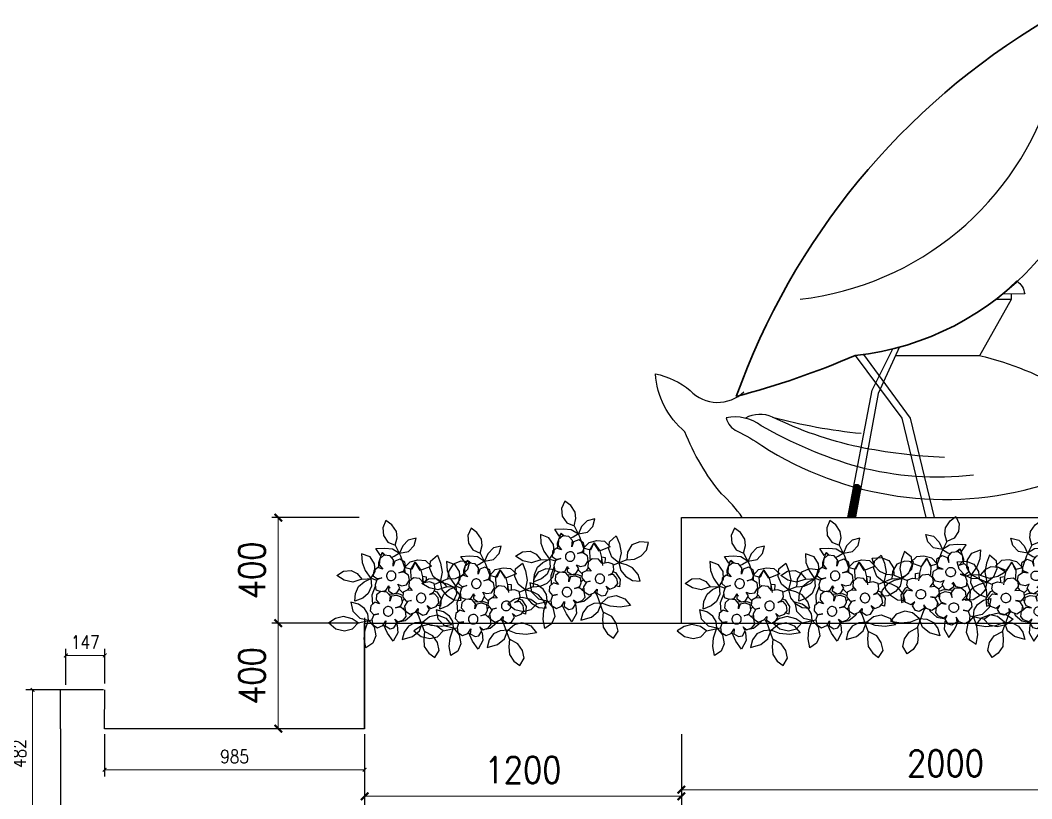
# Model space of a CAD drawing. Header units: millimetres. Extents: x -73920 to 111210, y -48963 to 87920.
# Drawn here: x 21442 to 25273, y 33941 to 36891 of the extents above; entities that cross this region are included whole.
import ezdxf

# ---------------------------------------------------------------- set-up
doc = ezdxf.new("R2010")
doc.units = ezdxf.units.MM
doc.header["$LTSCALE"] = 100
doc.header["$MEASUREMENT"] = 0
doc.linetypes.add('DOT2', pattern=[0.125, 0, -0.125])
doc.layers.add('A-DIM', color=76, linetype='Continuous', lineweight=0)
for name, color, linetype in [('A-HATCH', 251, 'Continuous'), ('LANDSCAPE', 41, 'Continuous'), ('pohon', 3, 'Continuous'), ('water', 150, 'DOT2')]:
    doc.layers.add(name, color=color, linetype=linetype)
doc.styles.add('DIM25', font='simplex.shx', dxfattribs={"width": 0.85, "height": 50})
doc.styles.add('DIM50', font='simplex.shx', dxfattribs={"width": 0.85, "height": 100})
doc.dimstyles.new('DIM25', dxfattribs={"dimtxt": 500, "dimasz": 1, "dimexe": 25, "dimexo": 20, "dimgap": 25, "dimtad": 1, "dimdec": 0, "dimzin": 0, "dimdsep": 46, "dimtxsty": 'DIM25', "dimblk": 'Tick', "dimcen": 0.09, "dimdle": 25, "dimclrd": 256, "dimclre": 256, "dimclrt": 1, "dimadec": 0, "dimazin": 0, "dimtfac": 1, "dimtdec": 0, "dimtix": 1, "dimtmove": 2, "dimatfit": 3, "dimldrblk": 'Tick', "dimfxl": 1, "dimtolj": 1, "dimtzin": 0, "dimlwd": 5, "dimarcsym": 0})
doc.dimstyles.new('DIM50', dxfattribs={"dimtxt": 50, "dimasz": 2, "dimexe": 25, "dimexo": 20, "dimgap": 50, "dimtad": 1, "dimdec": 0, "dimzin": 0, "dimdsep": 46, "dimtxsty": 'DIM50', "dimblk": 'Tick', "dimcen": 0.09, "dimdle": 25, "dimclrd": 256, "dimclre": 256, "dimclrt": 1, "dimadec": 0, "dimazin": 0, "dimtfac": 1, "dimtdec": 0, "dimtix": 1, "dimtmove": 2, "dimatfit": 3, "dimldrblk": 'Tick', "dimfxl": 1, "dimtolj": 1, "dimtzin": 0, "dimlwd": 5, "dimarcsym": 0})

# ---------------------------------------------------------------- blocks, each defined once
blk = doc.blocks.new('Tick')
at = {"const_width": 4}
blk.add_lwpolyline([(-7.1, -7.1), (7.1, 7.1)], dxfattribs=at)
blk = doc.blocks.new('*D12')
at = {"layer": 'A-DIM', "lineweight": -2, "transparency": 16777216}
for p, q in [((22726.1, 34606.6), (22394.2, 34606.6)), ((22726.1, 34206.6), (22394.2, 34206.6))]:
    blk.add_line(p, q, dxfattribs=at)
at = {"layer": 'A-DIM', "lineweight": 5, "transparency": 16777216}
blk.add_line((22419.2, 34208.6), (22419.2, 34604.6), dxfattribs=at)
at = {"layer": 'DEFPOINTS', "color": 0, "transparency": 16777216}
for p in [(22419.2, 34606.6), (22746.1, 34606.6), (22746.1, 34206.6)]:
    blk.add_point(p, dxfattribs=at)
at = {"layer": 'A-DIM', "lineweight": 5, "transparency": 16777216, "xscale": 2, "yscale": 2, "zscale": 2}
for p, rotation in [((22419.2, 34606.6), 90), ((22419.2, 34206.6), 270)]:
    blk.add_blockref('Tick', p, dxfattribs=dict(at, rotation=rotation))
at = {"layer": 'A-DIM', "color": 1, "transparency": 16777216, "insert": (22319.2, 34406.6), "char_height": 100, "attachment_point": 5, "rotation": 90, "style": 'DIM50'}
blk.add_mtext('\\A1;400', dxfattribs=at)
blk = doc.blocks.new('*D14')
at = {"layer": 'A-DIM', "lineweight": -2, "transparency": 16777216}
for p, q in [((22746.1, 34186.6), (22746.1, 33351.8)), ((33566.5, 34186.6), (33566.5, 33351.8))]:
    blk.add_line(p, q, dxfattribs=at)
at = {"layer": 'A-DIM', "lineweight": 5, "transparency": 16777216}
blk.add_line((22748.1, 33376.8), (33564.5, 33376.8), dxfattribs=at)
at = {"layer": 'DEFPOINTS', "color": 0, "transparency": 16777216}
for p in [(22746.1, 34206.6), (33566.5, 34206.6), (33566.5, 33376.8)]:
    blk.add_point(p, dxfattribs=at)
at = {"layer": 'A-DIM', "lineweight": 5, "transparency": 16777216, "xscale": 2, "yscale": 2, "zscale": 2, "rotation": 180}
blk.add_blockref('Tick', (22746.1, 33376.8), dxfattribs=at)
at = {"layer": 'A-DIM', "lineweight": 5, "transparency": 16777216, "xscale": 2, "yscale": 2, "zscale": 2}
blk.add_blockref('Tick', (33566.5, 33376.8), dxfattribs=at)
at = {"layer": 'A-DIM', "color": 1, "transparency": 16777216, "insert": (28156.3, 33476.8), "char_height": 100, "attachment_point": 5, "style": 'DIM50'}
blk.add_mtext('\\A1;10820', dxfattribs=at)
blk = doc.blocks.new('*D15')
at = {"layer": 'A-DIM', "lineweight": -2, "transparency": 16777216}
for p, q in [((22746.1, 34186.6), (22746.1, 33925.7)), ((23946.1, 34186.6), (23946.1, 33925.7))]:
    blk.add_line(p, q, dxfattribs=at)
at = {"layer": 'A-DIM', "lineweight": 5, "transparency": 16777216}
blk.add_line((22748.1, 33950.7), (23944.1, 33950.7), dxfattribs=at)
at = {"layer": 'DEFPOINTS', "color": 0, "lineweight": 25, "transparency": 16777216}
for p in [(22746.1, 34206.6), (23946.1, 34206.6), (23946.1, 33950.7)]:
    blk.add_point(p, dxfattribs=at)
at = {"layer": 'A-DIM', "lineweight": 5, "transparency": 16777216, "xscale": 2, "yscale": 2, "zscale": 2, "rotation": 180}
blk.add_blockref('Tick', (22746.1, 33950.7), dxfattribs=at)
at = {"layer": 'A-DIM', "lineweight": 5, "transparency": 16777216, "xscale": 2, "yscale": 2, "zscale": 2}
blk.add_blockref('Tick', (23946.1, 33950.7), dxfattribs=at)
at = {"layer": 'A-DIM', "color": 1, "transparency": 16777216, "insert": (23346.1, 34050.7), "char_height": 100, "attachment_point": 5, "style": 'DIM50'}
blk.add_mtext('\\A1;1200', dxfattribs=at)
blk = doc.blocks.new('*D16')
at = {"layer": 'A-DIM', "lineweight": -2, "transparency": 16777216}
for p, q in [((32366.5, 34586.6), (32366.5, 33744.9)), ((23946.1, 34145.8), (23946.1, 33744.9))]:
    blk.add_line(p, q, dxfattribs=at)
at = {"layer": 'A-DIM', "lineweight": 5, "transparency": 16777216}
blk.add_line((23948.1, 33769.9), (32364.5, 33769.9), dxfattribs=at)
at = {"layer": 'DEFPOINTS', "color": 0, "transparency": 16777216}
for p in [(32366.5, 34606.6), (23946.1, 34165.8), (32366.5, 33769.9)]:
    blk.add_point(p, dxfattribs=at)
at = {"layer": 'A-DIM', "lineweight": 5, "transparency": 16777216, "xscale": 2, "yscale": 2, "zscale": 2, "rotation": 180}
blk.add_blockref('Tick', (23946.1, 33769.9), dxfattribs=at)
at = {"layer": 'A-DIM', "lineweight": 5, "transparency": 16777216, "xscale": 2, "yscale": 2, "zscale": 2}
blk.add_blockref('Tick', (32366.5, 33769.9), dxfattribs=at)
at = {"layer": 'A-DIM', "color": 1, "transparency": 16777216, "insert": (28156.3, 33869.9), "char_height": 100, "attachment_point": 5, "style": 'DIM50'}
blk.add_mtext('\\A1;8420', dxfattribs=at)
blk = doc.blocks.new('*D19')
at = {"layer": 'A-DIM', "lineweight": -2, "transparency": 16777216}
for p, q in [((25946.1, 34986.6), (25946.1, 33950.7)), ((23946.1, 34186.6), (23946.1, 33950.7))]:
    blk.add_line(p, q, dxfattribs=at)
at = {"layer": 'A-DIM', "lineweight": 5, "transparency": 16777216}
blk.add_line((25944.1, 33975.7), (23948.1, 33975.7), dxfattribs=at)
at = {"layer": 'DEFPOINTS', "color": 0, "transparency": 16777216}
for p in [(25946.1, 35006.6), (23946.1, 34206.6), (23946.1, 33975.7)]:
    blk.add_point(p, dxfattribs=at)
at = {"layer": 'A-DIM', "lineweight": 5, "transparency": 16777216, "xscale": 2, "yscale": 2, "zscale": 2, "rotation": 180}
blk.add_blockref('Tick', (23946.1, 33975.7), dxfattribs=at)
at = {"layer": 'A-DIM', "lineweight": 5, "transparency": 16777216, "xscale": 2, "yscale": 2, "zscale": 2}
blk.add_blockref('Tick', (25946.1, 33975.7), dxfattribs=at)
at = {"layer": 'A-DIM', "color": 1, "transparency": 16777216, "insert": (24946.1, 34075.7), "char_height": 100, "attachment_point": 5, "style": 'DIM50'}
blk.add_mtext('\\A1;2000', dxfattribs=at)
blk = doc.blocks.new('A$C46902D6E')
at = {"layer": 'pohon', "linetype": 'Continuous'}
for points in [[(0.0386, 0.2531), (0.0482, 0.2244), (0.0434, 0.1958), (0.0243, 0.1719), (-0.0044, 0.1623), (-0.0091, 0.191), (-0.0044, 0.2149), (0.0147, 0.2387)], [(-0.0808, 0.1958), (-0.0521, 0.1862), (-0.033, 0.1623), (-0.0235, 0.1337), (-0.0569, 0.1432), (-0.076, 0.1671)], [(-0.291, 0.1241), (-0.2576, 0.1241), (-0.2289, 0.1098), (-0.2146, 0.0811), (-0.2146, 0.0524), (-0.2433, 0.0572), (-0.2672, 0.0716), (-0.2863, 0.0954)], [(-0.1668, 0.1384), (-0.1812, 0.1098), (-0.1907, 0.0763), (-0.1859, 0.0381), (-0.1573, 0.0572), (-0.1429, 0.0859), (-0.1429, 0.1145)], [(0.0064, 0.0068), (0.0064, -0.0122), (-0.0125, -0.0217), (-0.0268, -0.0169), (-0.0363, 0.002), (-0.0268, 0.0163), (-0.041, 0.0115), (-0.06, 0.0163), (-0.0695, 0.0353), (-0.0647, 0.0542), (-0.0458, 0.0637), (-0.0268, 0.059), (-0.0458, 0.0685), (-0.0505, 0.0875), (-0.0458, 0.1017), (-0.0268, 0.1112), (-0.0078, 0.1017), (-0.003, 0.0827), (-0.003, 0.1064), (0.0112, 0.1207), (0.0349, 0.1207), (0.0492, 0.1064), (0.0492, 0.0827), (0.0349, 0.0685), (0.0539, 0.0732), (0.0681, 0.059), (0.0681, 0.04), (0.0539, 0.0305), (0.0349, 0.0353), (0.0539, 0.0258), (0.0587, 0.0068), (0.0539, -0.0122), (0.0349, -0.0169), (0.0159, -0.0122)], [(0.1199, 0.1193), (0.1151, 0.0859), (0.1007, 0.0572), (0.0769, 0.0286), (0.0625, 0.0572), (0.0673, 0.0859), (0.0864, 0.1098)], [(-0.0474, 0.0811), (-0.0665, 0.105), (-0.0951, 0.1145), (-0.1238, 0.1145), (-0.1477, 0.0954), (-0.1074, 0.0758), (-0.0851, 0.1055), (-0.0747, 0.0758)], [(0.2059, 0.0286), (0.182, 0.0477), (0.1533, 0.0524), (0.1294, 0.0429), (0.1103, 0.0238), (0.1437, 0.0095), (0.1772, 0.0142)], [(-0.2719, -0.024), (-0.2624, -0.0001), (-0.2385, 0.0238), (-0.2146, 0.0333), (-0.1859, 0.0381), (-0.1955, 0.0095), (-0.2146, -0.0097), (-0.2433, -0.024)], [(0.1294, -0.0622), (0.1294, -0.0335), (0.1199, -0.0049), (0.1007, 0.0142), (0.0769, 0.0286), (0.0721, -0.0001), (0.0816, -0.0288), (0.1007, -0.0479)], [(0.0064, -0.1261), (0.0064, -0.1451), (-0.0125, -0.1546), (-0.0268, -0.1498), (-0.0363, -0.1308), (-0.0268, -0.1166), (-0.041, -0.1261), (-0.06, -0.1166), (-0.0695, -0.1024), (-0.0647, -0.0834), (-0.0458, -0.0691), (-0.0268, -0.0739), (-0.0458, -0.0644), (-0.0505, -0.0502), (-0.0458, -0.0312), (-0.0268, -0.0264), (-0.0078, -0.0312), (-0.003, -0.0502), (-0.003, -0.0312), (0.0112, -0.0169), (0.0349, -0.0169), (0.0492, -0.0312), (0.0492, -0.0502), (0.0349, -0.0644), (0.0539, -0.0596), (0.0681, -0.0739), (0.0681, -0.0929), (0.0539, -0.1071), (0.0349, -0.1024), (0.0539, -0.1071), (0.0587, -0.1261), (0.0539, -0.1451), (0.0349, -0.1546), (0.0159, -0.1451)], [(0.1437, -0.067), (0.1342, -0.1004), (0.1055, -0.1243), (0.0721, -0.1291), (0.0769, -0.1052), (0.0912, -0.0861), (0.1151, -0.0718)], [(-0.2433, -0.1195), (-0.205, -0.1291), (-0.1668, -0.1291), (-0.1334, -0.1195), (-0.1573, -0.0956), (-0.1859, -0.0861), (-0.2194, -0.0956)], [(-0.1907, -0.2485), (-0.205, -0.2198), (-0.1955, -0.1912), (-0.1764, -0.1673), (-0.1429, -0.153), (-0.1429, -0.1816), (-0.1477, -0.2103), (-0.1668, -0.2342)], [(-0.0617, -0.1912), (-0.0999, -0.1768), (-0.1238, -0.153), (-0.1334, -0.1195), (-0.1047, -0.1243), (-0.0808, -0.1386), (-0.0665, -0.1625)], [(0.0721, -0.2342), (0.0816, -0.2007), (0.0816, -0.1673), (0.0721, -0.1291), (0.0482, -0.153), (0.0386, -0.1864), (0.0482, -0.2151)], [(0.2202, -0.153), (0.1915, -0.1721), (0.1581, -0.1768), (0.1294, -0.1673), (0.1103, -0.1434), (0.1342, -0.1291), (0.1676, -0.1243), (0.1963, -0.1339)]]:
    blk.add_lwpolyline(points, close=True, dxfattribs=at)
for points in [[(-0.0044, 0.1623), (-0.0283, 0.1241), (-0.0474, 0.0811), (-0.0495, 0.0619)], [(0.0283, 0.1207), (0.0414, 0.1308), (0.0482, 0.1193), (0.0673, 0.1432), (0.0339, 0.148), (0.0052, 0.148), (-0.0235, 0.1337), (-0.0044, 0.1193), (0.0052, 0.1146)], [(0.0311, 0.1207), (0.0434, 0.1289), (0.053, 0.0907), (0.0507, 0.0724)], [(-0.0794, 0.0404), (-0.076, 0.0429), (-0.0713, 0.0763), (-0.0856, 0.105), (-0.1095, 0.0763), (-0.1178, 0.052), (-0.1245, 0.0227)], [(-0.2146, 0.0524), (-0.1651, 0.0277)], [(-0.1217, 0.0305), (-0.1075, 0.0447), (-0.0837, 0.0447), (-0.0695, 0.0305), (-0.0695, 0.0115), (-0.0837, -0.0027), (-0.0647, -0.0027), (-0.0505, -0.0122), (-0.0505, -0.0312), (-0.0647, -0.0454), (-0.0837, -0.0407), (-0.0695, -0.0454), (-0.06, -0.0644), (-0.0647, -0.0834), (-0.0837, -0.0929), (-0.1027, -0.0834), (-0.1122, -0.0691), (-0.1122, -0.0834), (-0.1312, -0.0929), (-0.1454, -0.0881), (-0.1549, -0.0691), (-0.1454, -0.0549), (-0.1597, -0.0644), (-0.1787, -0.0549), (-0.1881, -0.0407), (-0.1834, -0.0217), (-0.1692, -0.0075), (-0.1502, -0.0122), (-0.1644, -0.0027), (-0.1692, 0.0115), (-0.1644, 0.0305), (-0.1454, 0.0353), (-0.1264, 0.0305)], [(-0.134, 0.0324), (-0.1334, 0.0524), (-0.1178, 0.0534), (-0.1192, 0.033)], [(-0.0447, 0.068), (-0.0438, 0.0632)], [(-0.1664, 0.0032), (-0.1764, -0.0001), (-0.1955, -0.024), (-0.1955, -0.0526), (-0.1822, -0.0496)], [(-0.0719, 0.0091), (-0.0665, -0.0001), (-0.0665, -0.0027)], [(0.0078, 0.0041), (0.0004, -0.0001)], [(0.0402, 0.0339), (0.0398, 0.0328)], [(0.1103, 0.0238), (0.0721, 0.0286), (0.0543, 0.0241)], [(0.0571, 0.0004), (0.0577, -0.0001), (0.0673, -0.0335), (0.0625, -0.067), (0.0619, -0.0676)], [(-0.0573, -0.038), (-0.0494, -0.0458)], [(-0.0505, -0.0155), (-0.0343, -0.0019)], [(0.0021, -0.026), (0.0004, -0.024), (-0.033, -0.0192), (-0.0505, -0.0242)], [(0.0204, -0.0169), (0.0216, -0.0136)], [(-0.1484, -0.0569), (-0.1471, -0.0575)], [(-0.0773, -0.0428), (-0.0769, -0.0424)], [(-0.0533, -0.0748), (-0.0569, -0.0718), (-0.0617, -0.0712)], [(-0.0494, -0.0456), (-0.0521, -0.0431)], [(-0.1429, -0.153), (-0.1143, -0.0909), (-0.1054, -0.0793)], [(-0.0928, -0.0883), (-0.0904, -0.0956), (-0.0665, -0.1195), (-0.0348, -0.1286)], [(-0.0344, -0.1345), (-0.0378, -0.1386), (-0.0426, -0.1673), (-0.0283, -0.2007), (-0.0044, -0.1721), (0.0137, -0.1405)], [(0.1103, -0.1434), (0.0583, -0.1274)]]:
    blk.add_lwpolyline(points, dxfattribs=at)
for points in [[(0.0004, 0.0277, -0.098476), (-0.0065, 0.0291, -0.098485), (-0.0123, 0.033, -0.098498), (-0.0162, 0.0388, -0.098507), (-0.0175, 0.0457, -0.098507), (-0.0162, 0.0525, -0.098498), (-0.0123, 0.0584, -0.098485), (-0.0065, 0.0622, -0.098476), (0.0004, 0.0636, -0.098476), (0.0073, 0.0622, -0.098485), (0.0131, 0.0584, -0.098498), (0.017, 0.0525, -0.098507), (0.0184, 0.0457, -0.098507), (0.017, 0.0388, -0.098498), (0.0131, 0.033, -0.098485), (0.0073, 0.0291, -0.098476)], [(-0.1195, -0.0462, -0.098476), (-0.1264, -0.0449, -0.098485), (-0.1322, -0.041, -0.098498), (-0.1361, -0.0352, -0.098507), (-0.1374, -0.0283, -0.098507), (-0.1361, -0.0214, -0.098498), (-0.1322, -0.0156, -0.098485), (-0.1264, -0.0117, -0.098476), (-0.1195, -0.0104, -0.098476), (-0.1126, -0.0117, -0.098485), (-0.1068, -0.0156, -0.098498), (-0.1029, -0.0214, -0.098507), (-0.1015, -0.0283, -0.098507), (-0.1029, -0.0352, -0.098498), (-0.1068, -0.041, -0.098485), (-0.1126, -0.0449, -0.098476)], [(0.0004, -0.1075, -0.098476), (-0.0065, -0.1061, -0.098485), (-0.0123, -0.1022, -0.098498), (-0.0162, -0.0964, -0.098507), (-0.0175, -0.0895, -0.098507), (-0.0162, -0.0826, -0.098498), (-0.0123, -0.0768, -0.098485), (-0.0065, -0.0729, -0.098476), (0.0004, -0.0716, -0.098476), (0.0073, -0.0729, -0.098485), (0.0131, -0.0768, -0.098498), (0.017, -0.0826, -0.098507), (0.0184, -0.0895, -0.098507), (0.017, -0.0964, -0.098498), (0.0131, -0.1022, -0.098485), (0.0073, -0.1061, -0.098476)]]:
    blk.add_lwpolyline(points, format="xyb", close=True, dxfattribs=at)
blk = doc.blocks.new('*D81')
at = {"layer": 'A-DIM', "lineweight": -2, "transparency": 16777216}
for p, q in [((22726.1, 35006.6), (22394.2, 35006.6)), ((22726.1, 34606.6), (22394.2, 34606.6))]:
    blk.add_line(p, q, dxfattribs=at)
at = {"layer": 'A-DIM', "lineweight": 5, "transparency": 16777216}
blk.add_line((22419.2, 35004.6), (22419.2, 34608.6), dxfattribs=at)
at = {"layer": 'DEFPOINTS', "color": 0, "transparency": 16777216}
for p in [(22746.1, 35006.6), (22419.2, 34606.6), (22746.1, 34606.6)]:
    blk.add_point(p, dxfattribs=at)
at = {"layer": 'A-DIM', "lineweight": 5, "transparency": 16777216, "xscale": 2, "yscale": 2, "zscale": 2}
for p, rotation in [((22419.2, 35006.6), 90), ((22419.2, 34606.6), 270)]:
    blk.add_blockref('Tick', p, dxfattribs=dict(at, rotation=rotation))
at = {"layer": 'A-DIM', "color": 1, "transparency": 16777216, "insert": (22319.2, 34806.6), "char_height": 100, "attachment_point": 5, "rotation": 90, "style": 'DIM50'}
blk.add_mtext('\\A1;400', dxfattribs=at)
blk = doc.blocks.new('*D132')
at = {"layer": 'A-HATCH', "lineweight": -2, "transparency": 16777216}
for p, q in [((21594.6, 34353.5), (21463.6, 34353.5)), ((21594.6, 33871.4), (21463.6, 33871.4))]:
    blk.add_line(p, q, dxfattribs=at)
at = {"layer": 'A-HATCH', "lineweight": 5, "transparency": 16777216}
blk.add_line((21488.6, 34352.5), (21488.6, 33872.4), dxfattribs=at)
at = {"layer": 'DEFPOINTS', "color": 0, "transparency": 16777216}
for p in [(21614.6, 34353.5), (21488.6, 33871.4), (21614.6, 33871.4)]:
    blk.add_point(p, dxfattribs=at)
at = {"layer": 'A-HATCH', "lineweight": 5, "transparency": 16777216}
for p, rotation in [((21488.6, 34353.5), 90), ((21488.6, 33871.4), 270)]:
    blk.add_blockref('Tick', p, dxfattribs=dict(at, rotation=rotation))
at = {"layer": 'A-HATCH', "color": 1, "transparency": 16777216, "insert": (21438.6, 34112.5), "char_height": 50, "attachment_point": 5, "rotation": 90, "style": 'DIM25'}
blk.add_mtext('\\A1;482', dxfattribs=at)
blk = doc.blocks.new('*D133')
at = {"layer": 'A-HATCH', "lineweight": 5, "transparency": 16777216}
for p, q in [((21613.6, 34484.4), (21612.6, 34484.4)), ((21614.6, 34484.4), (21761.8, 34484.4)), ((21762.8, 34484.4), (21763.8, 34484.4))]:
    blk.add_line(p, q, dxfattribs=at)
at = {"layer": 'A-HATCH', "lineweight": -2, "transparency": 16777216}
for p, q in [((21614.6, 34373.5), (21614.6, 34509.4)), ((21761.8, 34377.5), (21761.8, 34509.4))]:
    blk.add_line(p, q, dxfattribs=at)
at = {"layer": 'DEFPOINTS', "color": 0, "transparency": 16777216}
for p in [(21761.8, 34484.4), (21614.6, 34353.5), (21761.8, 34357.5)]:
    blk.add_point(p, dxfattribs=at)
at = {"layer": 'A-HATCH', "lineweight": 5, "transparency": 16777216}
blk.add_blockref('Tick', (21614.6, 34484.4), dxfattribs=at)
at = {"layer": 'A-HATCH', "lineweight": 5, "transparency": 16777216, "rotation": 180}
blk.add_blockref('Tick', (21761.8, 34484.4), dxfattribs=at)
at = {"layer": 'A-HATCH', "color": 1, "transparency": 16777216, "insert": (21688.2, 34534.4), "char_height": 50, "attachment_point": 5, "style": 'DIM25'}
blk.add_mtext('\\A1;147', dxfattribs=at)
blk = doc.blocks.new('*D155')
at = {"layer": 'DEFPOINTS', "color": 0, "linetype": 'ByBlock', "lineweight": 25, "transparency": 16777216}
for p in [(21761.4, 34206.6), (22746.1, 34206.6), (22746.1, 34051.3)]:
    blk.add_point(p, dxfattribs=at)
at = {"layer": 'water', "linetype": 'ByBlock', "lineweight": -2, "transparency": 16777216}
for p, q in [((21761.4, 34186.6), (21761.4, 34026.3)), ((22746.1, 34186.6), (22746.1, 34026.3))]:
    blk.add_line(p, q, dxfattribs=at)
at = {"layer": 'water', "linetype": 'ByBlock', "lineweight": 5, "transparency": 16777216}
blk.add_line((21762.4, 34051.3), (22745.1, 34051.3), dxfattribs=at)
at = {"layer": 'water', "linetype": 'ByBlock', "lineweight": 5, "transparency": 16777216, "rotation": 180}
blk.add_blockref('Tick', (21761.4, 34051.3), dxfattribs=at)
at = {"layer": 'water', "linetype": 'ByBlock', "lineweight": 5, "transparency": 16777216}
blk.add_blockref('Tick', (22746.1, 34051.3), dxfattribs=at)
at = {"layer": 'water', "color": 1, "linetype": 'ByBlock', "lineweight": 25, "transparency": 16777216, "insert": (22253.7, 34101.3), "char_height": 50, "attachment_point": 5, "style": 'DIM25'}
blk.add_mtext('\\A1;985', dxfattribs=at)

msp = doc.modelspace()

# ---------------------------------------------------------------- hatches: boundary and pattern name
at = {"layer": 'water', "linetype": 'ByBlock', "lineweight": 25, "transparency": 33554500}
h = msp.add_hatch(dxfattribs=at)
h.set_pattern_fill('ANSI31', color=2)
h.set_pattern_definition([(45, (66.87282, -16.93663), (-0.08838834765, 0.08838834765), [])])
edge = h.paths.add_edge_path()
edge.add_line((24598.28230185, 35123.27067535), (24576.25292833, 35009.03821449))
edge.add_line((24576.25292833, 35009.03821449), (24605.27438292, 35009.03821449))
edge.add_line((24605.27438292, 35009.03821449), (24624.98117585, 35116.10877945))
edge.add_arc((24611.33689807, 35118.5905887), 13.86815393, 349.6909608053, 520.2771891861)

# ---------------------------------------------------------------- linework, layer by layer
at = {"layer": 'A-HATCH', "color": 2}
for p, q in [((22746.0726113, 34626.61640437), (22746.0726113, 34206.61640437)), ((21757.7090006, 34353.54111203), (21592.85194179, 34353.54111203)), ((21592.85194179, 34353.54111203), (21592.85194179, 34206.61640437)), ((21761.41824461, 34206.61640819), (21761.74204037, 34353.54111203)), ((21593.73606302, 34206.61640437), (21593.73606302, 33866.52196811)), ((22746.0726113, 34206.61640437), (21761.4182446, 34206.61640437))]:
    msp.add_line(p, q, dxfattribs=at)
at = {"layer": 'LANDSCAPE'}
for points in [[(25074.0152898, 35621.23791155, -0.0764427792), (25409.64164669, 35484.58991629, 0.0811698861), (25451.6913491, 35474.19062619, 0.2569900636), (25438.00202615, 35554.0841035, -0.400476229), (25504.8674905, 36231.36654883, -0.1133569607), (25642.91232012, 36323.11943642, -0.4396843828), (25969.81492104, 36227.38612105)], [(24176.44857236, 35006.61640437, 0.068268776), (24097.56765357, 35096.67719248, -0.0795545228), (23959.52323258, 35331.78835714, -0.2048568277), (23847.30589951, 35551.30314418, -0.1219330854), (23979.59700655, 35487.98910004, 0.4169447227), (24182.922896, 35483.07619168, -0.0765782549), (24182.922896, 35483.07619168)], [(25052.02467565, 35167.465955, -0.0934308509), (24615.06392028, 35198.6440535, -0.0594025836), (24248.25562301, 35354.76451118, 0.2154535836), (24115.71109926, 35384.40579552, 0.2309180434), (24157.32409212, 35333.61193868, -0.0463836873), (24250.13681002, 35279.19810338, 0.2174092148), (25311.34866701, 35128.30926964, 0.0905451626), (25426.25382926, 35185.14483714, 0.5999154411), (25411.89833073, 35386.12181657, 1.6669015855)], [(24942.29142587, 35234.26010704, -0.0398144448), (24617.35108446, 35274.2397469, -0.0603159765), (24290.90602591, 35387.48025764, 0.2399738973), (24188.49324151, 35383.08596636, 4.1671198886)]]:
    msp.add_lwpolyline(points, format="xyb", dxfattribs=at)
msp.add_lwpolyline([(25162.89820627, 35853.46331763, -5.7148631439), (25162.89820627, 35853.46331763), (25216.01723124, 35903.74106219, -0.2121922203), (25246.07261128, 35853.74106219)], format="xyb", close=True, dxfattribs=at)
for points in [[(24757.42319553, 35620.70239205), (24757.42319553, 35620.70239205), (25076.25174596, 35620.70239205), (25196.07261128, 35833.74106219)], [(25137.85994947, 35833.74106219), (25137.85994947, 35833.74106219), (25196.07261128, 35833.74106219), (25196.07261128, 35853.74106219)], [(23946.0726113, 34606.61640436), (23946.0726113, 35006.61640437), (32366.5055898, 35006.61640437), (32366.5055898, 34606.61640437)], [(22746.0726113, 34206.61640437), (22746.0726113, 34606.61640437), (33566.50558981, 34606.61640437), (33566.50558981, 34206.61640437)]]:
    msp.add_lwpolyline(points, dxfattribs=at)
msp.add_arc((24830.30840236, 37383.28553316), 2067.4123008, 254.87611187398, 264.35410906481, dxfattribs=at)
at = {"layer": 'water', "color": 2, "linetype": 'ByBlock', "lineweight": 25}
for p, q in [((24668.93733841, 35489.64962345), (24746.33106, 35645.84793528)), ((24772.33667434, 35653.27099714), (24691.25974287, 35476.21220386)), ((24604.00399724, 35620.70239205), (24780.29398735, 35383.56377801)), ((24813.63527124, 35383.56377801), (24636.79010709, 35624.89113539)), ((24575.78588981, 35006.61640437), (24668.93733841, 35489.64962345)), ((24691.25974287, 35476.21220386), (24605.27438292, 35009.03821449)), ((24780.29398735, 35383.56377801), (24871.2244447, 35006.61640437)), ((24904.56550367, 35006.61640437), (24813.63527124, 35383.56377801))]:
    msp.add_line(p, q, dxfattribs=at)
at = {"layer": 'water', "color": 2, "linetype": 'ByBlock', "lineweight": 30}
for centre, radius, start, end in [((26716.95117196, 34551.928617), 2720.92836864, 120.72564111007, 160.37989010106), ((24489.85550455, 36682.16545161), 1067.58311395, 276.13793255879, 359.64493823663), ((23358.97717563, 38501.95259483), 3138.74091278, 284.67250922489, 293.36981973843)]:
    msp.add_arc(centre, radius, start, end, dxfattribs=at)
at = {"layer": 'water', "color": 2, "linetype": 'ByBlock', "lineweight": 25}
msp.add_arc((24265.01638616, 36960.86931894), 1134.63867116, 276.59599987708, 343.08821262405, dxfattribs=at)

# ---------------------------------------------------------------- block references
at = {"layer": 'pohon', "yscale": 1000, "zscale": 1000}
for p, xscale, rotation in [((23520.86751416, 34813.64567861), -1000.000000000018, 354.99999999989), ((24969.5169458, 34754.69242211), 1000.000000000018, 5.000000000109971), ((22843.50924058, 34740.56109114), -1000.000000000018, 354.99999999989), ((23165.58556804, 34710.78610299), -1000.000000000018, 354.99999999989), ((24163.21313204, 34710.78610299), -1000.000000000018, 354.99999999989), ((24524.77659633, 34740.56109114), -1000.000000000018, 354.99999999989), ((25291.59327326, 34740.56109114), 1000.000000000018, 5.000000000109971)]:
    msp.add_blockref('A$C46902D6E', p, dxfattribs=dict(at, xscale=xscale, rotation=rotation))

# ---------------------------------------------------------------- dimensions: what is measured, and where the dimension line sits
at = {"layer": 'A-DIM'}
for p1, angle, picture, middle in [((22746.0726113, 35006.61640437), 270, '*D81', (22319.2448481, 34806.61640437)), ((22746.0726113, 34206.61640437), 90, '*D12', (22319.2448481, 34406.61640437))]:
    dim = msp.add_linear_dim(base=(22419.2448481, 34606.61640437), p1=p1, p2=(22746.0726113, 34606.61640437), angle=angle, dimstyle='DIM50', dxfattribs=at)
    dim.commit()
    dim.dimension.update_dxf_attribs({"geometry": picture, "text_midpoint": middle})
for base, p1, p2, picture, middle in [((23946.0726113, 33975.67471898), (25946.07261127, 35006.61640437), (23946.0726113, 34206.61640437), '*D19', (24946.07261128, 34075.67471898)), ((32366.5055898, 33769.88472272), (23946.0726113, 34165.75056354), (32366.5055898, 34606.61640437), '*D16', (28156.28910055, 33869.88472272)), ((33566.50558981, 33376.84126122), (22746.0726113, 34206.61640437), (33566.50558981, 34206.61640437), '*D14', (28156.28910055, 33476.84126122)), ((23946.0726113, 33950.67471898), (22746.0726113, 34206.61640437), (23946.0726113, 34206.61640437), '*D15', (23346.0726113, 34050.67471898))]:
    dim = msp.add_linear_dim(base=base, p1=p1, p2=p2, dimstyle='DIM50', dxfattribs=at)
    dim.commit()
    dim.dimension.update_dxf_attribs({"geometry": picture, "text_midpoint": middle})
at = {"layer": 'A-HATCH', "color": 2}
dim = msp.add_linear_dim(base=(21761.7507504, 34484.37910065), p1=(21614.58033607, 34353.54111203), p2=(21761.7507504, 34357.49335292), dimstyle='DIM25', dxfattribs=at)
dim.commit()
dim.dimension.update_dxf_attribs({"geometry": '*D133', "text_midpoint": (21688.16554324, 34534.37910065)})
dim = msp.add_linear_dim(base=(21488.63073484, 33871.40020208), p1=(21614.58033607, 34353.54111203), p2=(21614.58033607, 33871.40020208), angle=90, dimstyle='DIM25', dxfattribs=at)
dim.commit()
dim.dimension.update_dxf_attribs({"geometry": '*D132', "text_midpoint": (21438.63073484, 34112.47065706)})
at = {"layer": 'water', "color": 2, "linetype": 'ByBlock', "lineweight": 25}
dim = msp.add_linear_dim(base=(22746.0726113, 34051.27019766), p1=(21761.41824461, 34206.61640819), p2=(22746.0726113, 34206.61640437), dimstyle='DIM25', dxfattribs=at)
dim.commit()
dim.dimension.update_dxf_attribs({"geometry": '*D155', "text_midpoint": (22253.74542795, 34101.27019766)})

doc.saveas('drawing.dxf')
